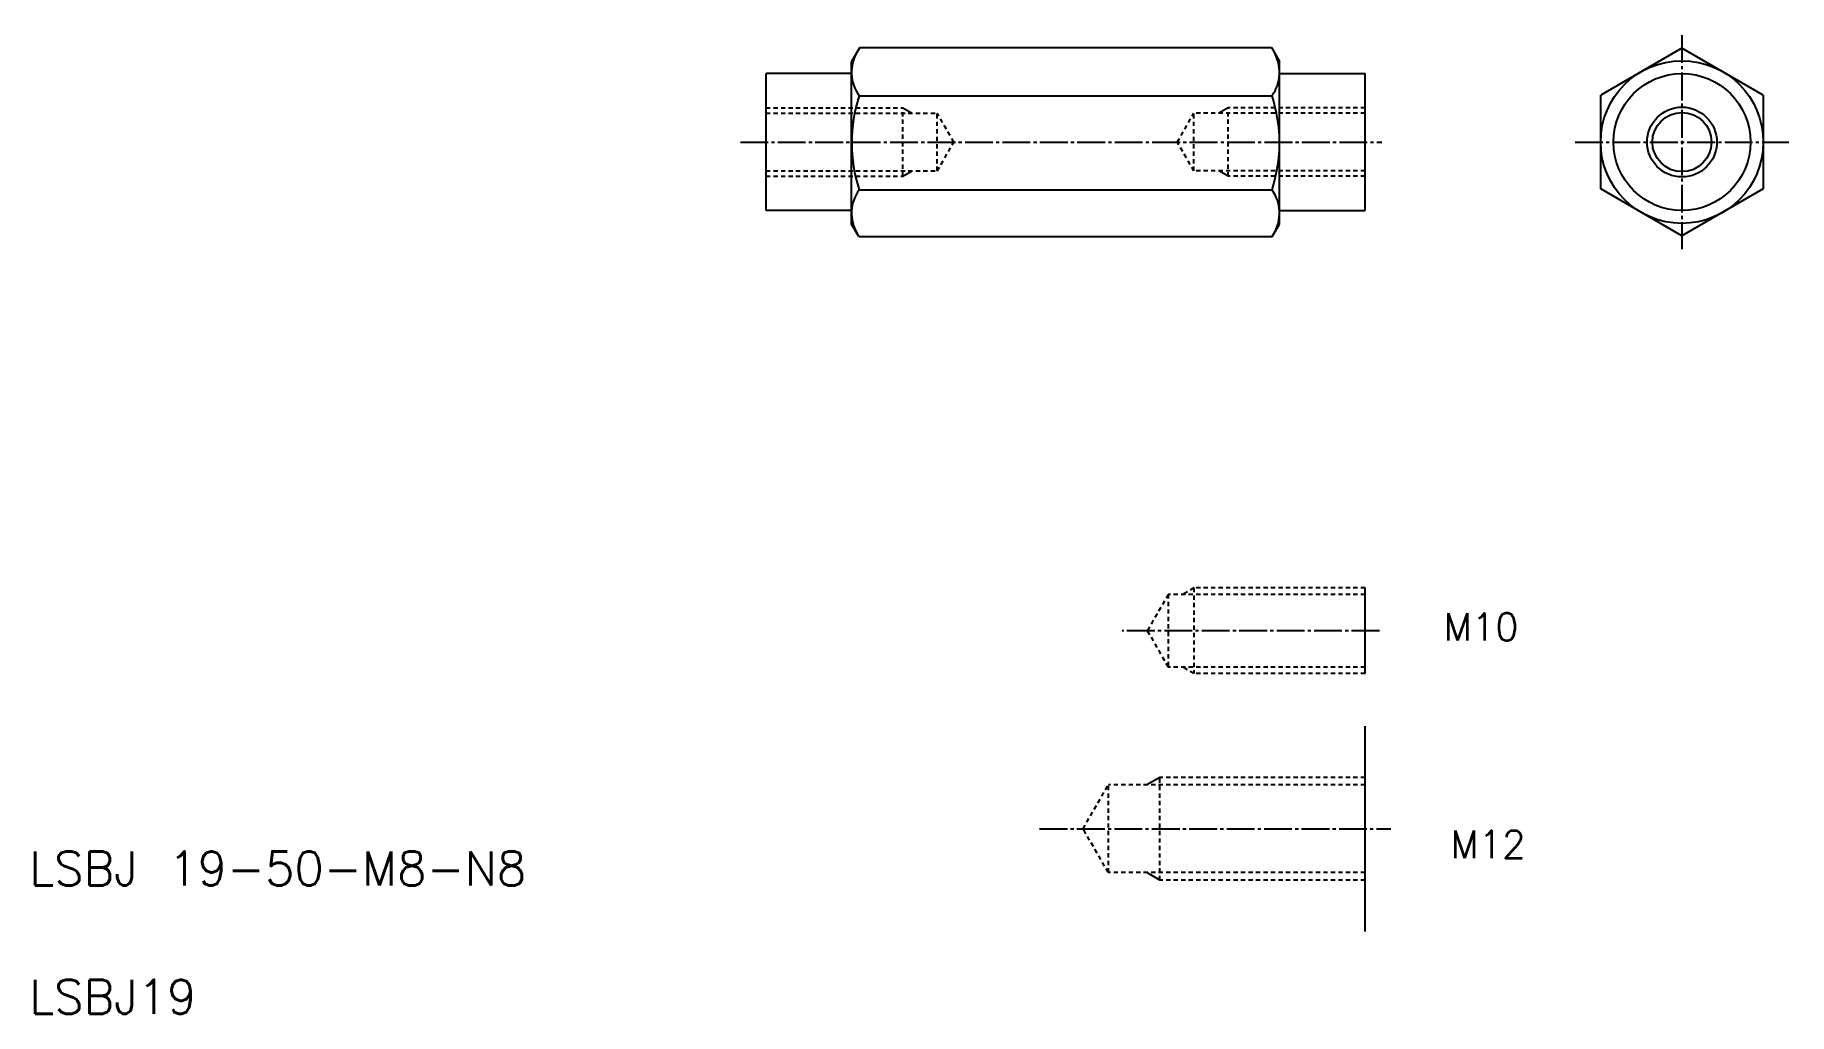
# Model space of a CAD drawing. Extents: x 11 to 216, y 10 to 124.
import ezdxf

# ---------------------------------------------------------------- set-up
doc = ezdxf.new("R2010")
doc.units = 0
doc.header["$LTSCALE"] = 0.25
doc.linetypes.add('CENTER', pattern=[17.5, 13, -1.5, 1.5, -1.5])
doc.linetypes.add('DASHED', pattern=[3.5, 2, -1.5])
doc.layers.get('0').update_dxf_attribs({"linetype": 'CONTINUOUS'})
doc.layers.add('CENTER', color=1, linetype='CENTER')
doc.styles.get("Standard").update_dxf_attribs({"font": 'txt', "height": 3.2, "bigfont": 'BIGFONT'})

msp = doc.modelspace()

# ---------------------------------------------------------------- linework, layer by layer
at = {"linetype": 'CONTINUOUS'}
for p, q in [((107.05, 122.95), (106.1, 121.31)), ((106.1, 102.31), (106.1, 121.31)), ((107.05, 122.95), (155.16, 122.95)), ((155.16, 122.95), (156.1, 121.31)), ((156.1, 102.31), (156.1, 121.31)), ((203.13, 122.86), (193.63, 117.38)), ((212.63, 117.38), (203.13, 122.86)), ((96.1, 103.89), (96.1, 119.89)), ((106.1, 119.89), (96.1, 119.89)), ((156.1, 119.89), (166.1, 119.89)), ((166.1, 103.89), (166.1, 119.89)), ((106.98, 117.29), (155.23, 117.29)), ((193.63, 106.41), (193.63, 117.38)), ((212.63, 117.38), (212.63, 106.41)), ((106.98, 106.32), (155.23, 106.32)), ((203.13, 100.92), (193.63, 106.41)), ((212.63, 106.41), (203.13, 100.92)), ((106.1, 103.89), (96.1, 103.89)), ((156.1, 103.89), (166.1, 103.89)), ((106.95, 100.84), (106.1, 102.31)), ((106.95, 100.84), (155.26, 100.84)), ((155.26, 100.84), (156.1, 102.31)), ((166.1, 19.64), (166.1, 43.64))]:
    msp.add_line(p, q, dxfattribs=at)
at = {"color": 3, "linetype": 'DASHED'}
for p, q in [((96.1, 115.89), (112.1, 115.89)), ((96.1, 115.27), (116.1, 115.27)), ((112.1, 107.89), (112.1, 115.89)), ((116.1, 108.52), (116.1, 115.27)), ((118.05, 111.89), (116.1, 115.27)), ((144.16, 111.89), (146.1, 115.27)), ((166.1, 115.27), (146.1, 115.27)), ((146.1, 108.52), (146.1, 115.27)), ((166.1, 115.89), (150.1, 115.89)), ((150.1, 107.89), (150.1, 115.89)), ((116.1, 108.52), (118.05, 111.89)), ((146.1, 108.52), (144.16, 111.89)), ((96.1, 108.52), (116.1, 108.52)), ((96.1, 107.89), (112.1, 107.89)), ((166.1, 108.52), (146.1, 108.52)), ((166.1, 107.89), (150.1, 107.89)), ((146.1, 59.78), (144.8, 59.03)), ((146.1, 59.78), (146.1, 49.78)), ((166.1, 59.78), (146.1, 59.78)), ((143.1, 59.03), (140.65, 54.78)), ((143.1, 59.03), (143.1, 50.53)), ((166.1, 59.03), (143.1, 59.03)), ((140.65, 54.78), (143.1, 50.53)), ((166.1, 50.53), (143.1, 50.53)), ((146.1, 49.78), (144.8, 50.53)), ((166.1, 49.78), (146.1, 49.78)), ((166.1, 37.64), (142.1, 37.64)), ((142.1, 25.64), (142.1, 37.64)), ((133.14, 31.64), (136.1, 36.77)), ((166.1, 36.77), (136.1, 36.77)), ((136.1, 26.52), (136.1, 36.77)), ((136.1, 26.52), (133.14, 31.64)), ((166.1, 26.52), (136.1, 26.52)), ((166.1, 25.64), (142.1, 25.64))]:
    msp.add_line(p, q, dxfattribs=at)
at = {"color": 3}
for p, q in [((112.1, 115.89), (113.19, 115.27)), ((150.1, 115.89), (149.02, 115.27)), ((112.1, 107.89), (113.19, 108.52)), ((150.1, 107.89), (149.02, 108.52)), ((142.1, 37.64), (140.59, 36.77)), ((142.1, 25.64), (140.59, 26.52))]:
    msp.add_line(p, q, dxfattribs=at)
for p, q in [((166.1, 49.78), (166.1, 59.78)), ((156.1, 49.78), (156.1, 49.78)), ((161.1, 49.78), (161.1, 49.78))]:
    msp.add_line(p, q)
at = {"linetype": 'CONTINUOUS'}
for radius in [9.5, 8, 3.46]:
    msp.add_circle((203.13, 111.89), radius, dxfattribs=at)
at = {"color": 3, "linetype": 'CONTINUOUS'}
msp.add_circle((203.13, 111.89), 4.08, dxfattribs=at)
at = {"linetype": 'CONTINUOUS'}
for centre, radius, start, end in [((110.85, 120.04), 4.75, 150, 215.2644), ((151.35, 120.04), 4.75, 324.7356, 30), ((123.8, 111.81), 17.69, 161.9403, 198.0597), ((138.41, 111.81), 17.69, 341.9403, 18.0597), ((110.85, 103.58), 4.75, 144.7356, 210), ((151.35, 103.58), 4.75, 330, 35.2644)]:
    msp.add_arc(centre, radius, start, end, dxfattribs=at)
at = {"layer": 'CENTER', "color": 1, "linetype": 'CENTER'}
for p, q in [((203.13, 124.39), (203.13, 99.39)), ((93.1, 111.89), (168.05, 111.89)), ((190.63, 111.89), (215.63, 111.89)), ((167.77, 54.78), (137.71, 54.78)), ((128.06, 31.64), (169.1, 31.64))]:
    msp.add_line(p, q, dxfattribs=at)

# ---------------------------------------------------------------- texts
for s, height, p in [('M10', 3.2, (175.27, 53.63)), ('LSBJ 19-50-M8-N8', 4, (10, 25)), ('LSBJ19', 4, (10, 10))]:
    msp.add_text(s, height=height).set_placement(p)
at = {"linetype": 'CONTINUOUS'}
msp.add_text('M12', height=3.2, dxfattribs=at).set_placement((176.08, 28.22))

doc.saveas('drawing.dxf')
